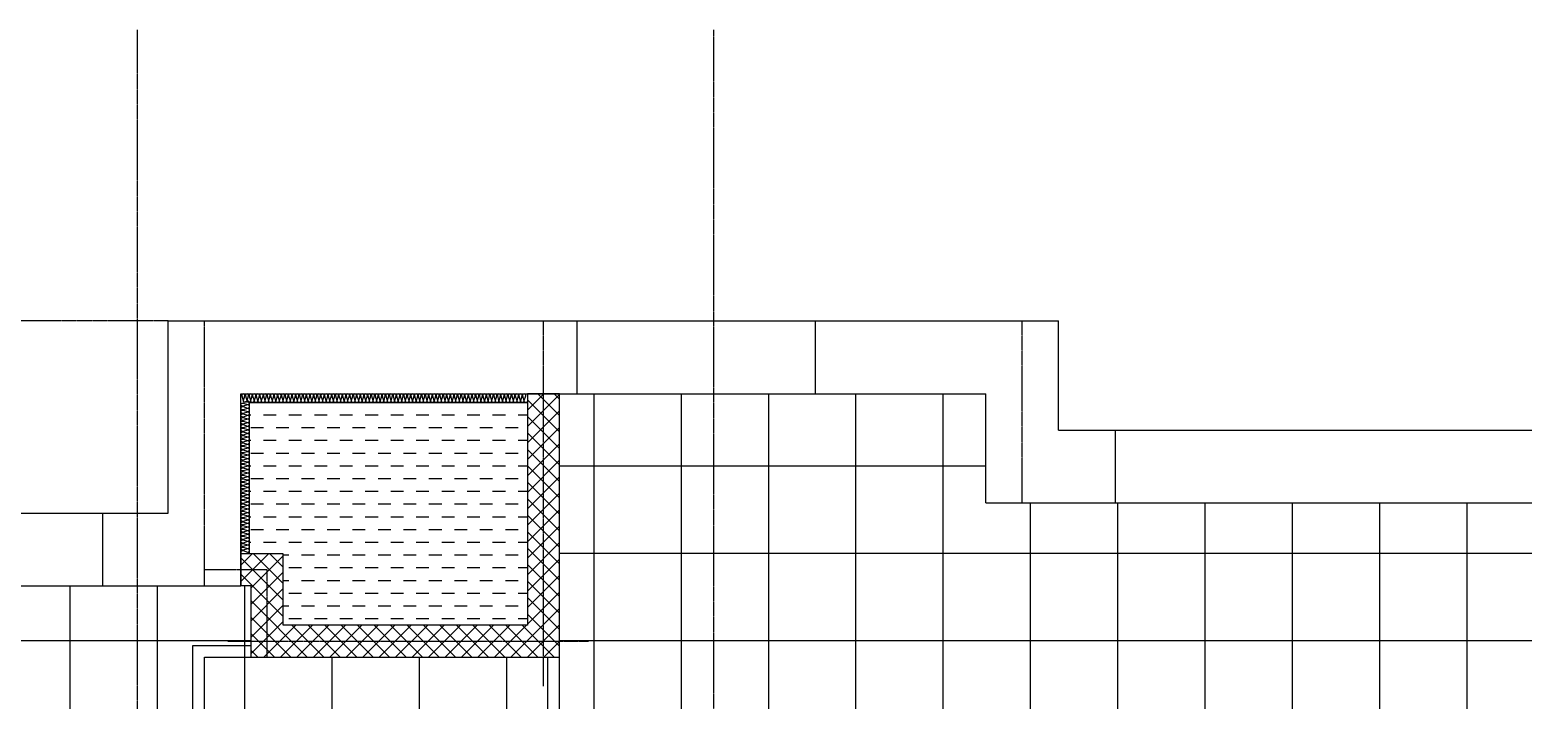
# Model space of a CAD drawing. Header units: millimetres. Extents: x 18456 to 179493, y -203649 to 469211.
# Drawn here: x 101684 to 106816, y -177742 to -175439 of the extents above; entities that cross this region are included whole.
import ezdxf

# ---------------------------------------------------------------- set-up
doc = ezdxf.new("R2010")
doc.units = ezdxf.units.MM
doc.linetypes.add('X-평면도(기본형)$0$CEN', pattern=[52.5, 50, -1, 0.5, -1])
for name, color, linetype, true_color in [('X-평면도(기본형)$0$40HAT', 9, 'Continuous', 0x808080), ('X-평면도(기본형)$0$4ELE', 4, 'Continuous', 0x00ffff), ('X-평면도(기본형)$0$CEN', 1, 'X-평면도(기본형)$0$CEN', 0xff0000), ('X-평면도(기본형)$0$INSUL', 9, 'Continuous', 0x808080), ('X-평면도(기본형)$0$LV', 4, 'Continuous', 0x00ffff), ('X-평면도(기본형)$0$TIL', 5, 'Continuous', 0x0000ff), ('X-평면도(기본형)$0$W1', 2, 'Continuous', 0xffff00), ('X-평면도(기본형)$0$W2', 3, 'Continuous', 0x00ff00), ('X-평면도(기본형)$0$설비OPEN', 9, 'Continuous', 0x808080)]:
    doc.layers.add(name, color=color, linetype=linetype, true_color=true_color)

# ---------------------------------------------------------------- blocks, each defined once
blk = doc.blocks.new('U271 (X-평면도(기본형)$0$ins-l)')
at = {"layer": 'X-평면도(기본형)$0$INSUL', "color": 8, "true_color": 0x808080}
for p, q in [((37, 24), (21, 76)), ((57, 76), (42, 24)), ((78, 24), (63, 76)), ((99, 76), (83, 24)), ((119, 24), (104, 76)), ((140, 76), (124, 24)), ((161, 24), (145, 76)), ((181, 76), (166, 24)), ((202, 24), (186, 76)), ((222, 76), (207, 24)), ((243, 24), (228, 76)), ((264, 76), (248, 24)), ((284, 24), (269, 76)), ((305, 76), (289, 24)), ((325, 24), (310, 76)), ((346, 76), (331, 24)), ((367, 24), (351, 76)), ((387, 76), (372, 24)), ((408, 24), (392, 76)), ((428, 76), (413, 24)), ((449, 24), (434, 76)), ((470, 76), (454, 24)), ((490, 24), (475, 76)), ((511, 76), (495, 24)), ((531, 24), (516, 76)), ((552, 76), (537, 24)), ((573, 24), (557, 76)), ((593, 76), (578, 24)), ((614, 24), (598, 76)), ((635, 76), (619, 24)), ((655, 24), (640, 76)), ((676, 76), (660, 24)), ((696, 24), (681, 76)), ((717, 76), (702, 24)), ((738, 24), (722, 76)), ((758, 76), (743, 24)), ((779, 24), (763, 76)), ((799, 76), (784, 24)), ((820, 24), (805, 76)), ((841, 76), (825, 24)), ((861, 24), (846, 76)), ((882, 76), (866, 24)), ((902, 24), (887, 76)), ((923, 76), (908, 24)), ((944, 24), (928, 76)), ((964, 76), (949, 24)), ((985, 24), (969, 76)), ((1006, 76), (990, 24)), ((1026, 24), (1011, 76)), ((1047, 76), (1031, 24)), ((1067, 24), (1052, 76)), ((1088, 76), (1073, 24)), ((1109, 24), (1093, 76)), ((1129, 76), (1114, 24)), ((1150, 24), (1134, 76)), ((1170, 76), (1155, 24)), ((1191, 24), (1176, 76)), ((1212, 76), (1196, 24)), ((1232, 24), (1217, 76)), ((1253, 76), (1237, 24)), ((1273, 24), (1258, 76)), ((1294, 76), (1279, 24)), ((1315, 24), (1299, 76)), ((1335, 76), (1320, 24)), ((1356, 24), (1340, 76)), ((1377, 76), (1361, 24)), ((1397, 24), (1382, 76)), ((1418, 76), (1402, 24)), ((1438, 24), (1423, 76)), ((1459, 76), (1443, 24)), ((1480, 24), (1464, 76)), ((1500, 76), (1485, 24)), ((1521, 24), (1505, 76)), ((1541, 76), (1526, 24)), ((1562, 24), (1547, 76)), ((1583, 76), (1567, 24)), ((1603, 24), (1588, 76)), ((1624, 76), (1608, 24)), ((1644, 24), (1629, 76)), ((1665, 76), (1650, 24)), ((1686, 24), (1670, 76)), ((1706, 76), (1691, 24)), ((1727, 24), (1711, 76)), ((1747, 76), (1732, 24)), ((1768, 24), (1753, 76)), ((1789, 76), (1773, 24)), ((1809, 24), (1794, 76)), ((1830, 76), (1814, 24)), ((1851, 24), (1835, 76)), ((1871, 76), (1856, 24)), ((1892, 24), (1876, 76)), ((1912, 76), (1897, 24)), ((1933, 24), (1918, 76)), ((1954, 76), (1938, 24)), ((1974, 24), (1959, 76)), ((1995, 76), (1979, 24)), ((2015, 24), (2000, 76)), ((2036, 76), (2021, 24)), ((2057, 24), (2041, 76)), ((2077, 76), (2062, 24)), ((2098, 24), (2082, 76)), ((2118, 76), (2103, 24)), ((2139, 24), (2124, 76)), ((2160, 76), (2144, 24)), ((2180, 24), (2165, 76)), ((2201, 76), (2185, 24)), ((2222, 24), (2206, 76)), ((2242, 76), (2227, 24)), ((2263, 24), (2247, 76)), ((2283, 76), (2268, 24)), ((2304, 24), (2288, 76)), ((2325, 76), (2309, 24)), ((2345, 24), (2330, 76)), ((2366, 76), (2350, 24)), ((2386, 24), (2371, 76)), ((2407, 76), (2392, 24)), ((2428, 24), (2412, 76)), ((2448, 76), (2433, 24)), ((2469, 24), (2453, 76)), ((2489, 76), (2474, 24)), ((2510, 24), (2495, 76)), ((2531, 76), (2515, 24)), ((2551, 24), (2536, 76)), ((2572, 76), (2556, 24)), ((2592, 24), (2577, 76)), ((2613, 76), (2598, 24)), ((2634, 24), (2618, 76)), ((2654, 76), (2639, 24)), ((2675, 24), (2659, 76)), ((2696, 76), (2680, 24)), ((2716, 24), (2701, 76)), ((2737, 76), (2721, 24)), ((2757, 24), (2742, 76)), ((2778, 76), (2763, 24)), ((2799, 24), (2783, 76)), ((2819, 76), (2804, 24)), ((2840, 24), (2824, 76)), ((2860, 76), (2845, 24)), ((2881, 24), (2866, 76)), ((2902, 76), (2886, 24)), ((2922, 24), (2907, 76)), ((2943, 76), (2927, 24)), ((2963, 24), (2948, 76)), ((2984, 76), (2969, 24)), ((3005, 24), (2989, 76)), ((3025, 76), (3010, 24)), ((3046, 24), (3030, 76)), ((3067, 76), (3051, 24)), ((3087, 24), (3072, 76)), ((3108, 76), (3092, 24)), ((3128, 24), (3113, 76)), ((3149, 76), (3133, 24)), ((3170, 24), (3154, 76)), ((3190, 76), (3175, 24)), ((3211, 24), (3195, 76)), ((3231, 76), (3216, 24)), ((3252, 24), (3237, 76)), ((3273, 76), (3257, 24))]:
    blk.add_line(p, q, dxfattribs=at)
for centre in [(19, 19), (60, 19), (101, 19), (142, 19), (184, 19), (225, 19), (266, 19), (307, 19), (349, 19), (390, 19), (431, 19), (472, 19), (513, 19), (555, 19), (596, 19), (637, 19), (678, 19), (720, 19), (761, 19), (802, 19), (843, 19), (884, 19), (926, 19), (967, 19), (1008, 19), (1049, 19), (1091, 19), (1132, 19), (1173, 19), (1214, 19), (1255, 19), (1297, 19), (1338, 19), (1379, 19), (1420, 19), (1462, 19), (1503, 19), (1544, 19), (1585, 19), (1626, 19), (1668, 19), (1709, 19), (1750, 19), (1791, 19), (1832, 19), (1874, 19), (1915, 19), (1956, 19), (1997, 19), (2039, 19), (2080, 19), (2121, 19), (2162, 19), (2203, 19), (2245, 19), (2286, 19), (2327, 19), (2368, 19), (2410, 19), (2451, 19), (2492, 19), (2533, 19), (2574, 19), (2616, 19), (2657, 19), (2698, 19), (2739, 19), (2781, 19), (2822, 19), (2863, 19), (2904, 19), (2945, 19), (2987, 19), (3028, 19), (3069, 19), (3110, 19), (3152, 19), (3193, 19), (3234, 19)]:
    blk.add_arc(centre, 18.8, 163.3008, 16.6992, dxfattribs=at)
at = {"layer": 'X-평면도(기본형)$0$INSUL', "color": 8, "true_color": 0x808080, "extrusion": (0, 0, -1)}
for centre in [(-39, 81), (-81, 81), (-122, 81), (-163, 81), (-204, 81), (-246, 81), (-287, 81), (-328, 81), (-369, 81), (-410, 81), (-452, 81), (-493, 81), (-534, 81), (-575, 81), (-617, 81), (-658, 81), (-699, 81), (-740, 81), (-781, 81), (-823, 81), (-864, 81), (-905, 81), (-946, 81), (-987, 81), (-1029, 81), (-1070, 81), (-1111, 81), (-1152, 81), (-1194, 81), (-1235, 81), (-1276, 81), (-1317, 81), (-1358, 81), (-1400, 81), (-1441, 81), (-1482, 81), (-1523, 81), (-1565, 81), (-1606, 81), (-1647, 81), (-1688, 81), (-1729, 81), (-1771, 81), (-1812, 81), (-1853, 81), (-1894, 81), (-1936, 81), (-1977, 81), (-2018, 81), (-2059, 81), (-2100, 81), (-2142, 81), (-2183, 81), (-2224, 81), (-2265, 81), (-2307, 81), (-2348, 81), (-2389, 81), (-2430, 81), (-2471, 81), (-2513, 81), (-2554, 81), (-2595, 81), (-2636, 81), (-2677, 81), (-2719, 81), (-2760, 81), (-2801, 81), (-2842, 81), (-2884, 81), (-2925, 81), (-2966, 81), (-3007, 81), (-3048, 81), (-3090, 81), (-3131, 81), (-3172, 81), (-3213, 81), (-3255, 81)]:
    blk.add_arc(centre, 18.8, 343.3008, 196.6992, dxfattribs=at)
blk = doc.blocks.new('U272 (X-평면도(기본형)$0$ins-l)')
at = {"layer": 'X-평면도(기본형)$0$INSUL', "color": 8, "true_color": 0x808080}
for p, q in [((37, 24), (21, 76)), ((57, 76), (42, 24)), ((78, 24), (63, 76)), ((99, 76), (83, 24)), ((119, 24), (104, 76)), ((140, 76), (124, 24)), ((161, 24), (145, 76)), ((181, 76), (166, 24)), ((202, 24), (186, 76)), ((222, 76), (207, 24)), ((243, 24), (228, 76)), ((264, 76), (248, 24)), ((284, 24), (269, 76)), ((305, 76), (289, 24)), ((325, 24), (310, 76)), ((346, 76), (331, 24)), ((367, 24), (351, 76)), ((387, 76), (372, 24)), ((408, 24), (392, 76)), ((428, 76), (413, 24)), ((449, 24), (434, 76)), ((470, 76), (454, 24)), ((490, 24), (475, 76)), ((511, 76), (495, 24)), ((531, 24), (516, 76)), ((552, 76), (537, 24)), ((573, 24), (557, 76)), ((593, 76), (578, 24)), ((614, 24), (598, 76)), ((635, 76), (619, 24)), ((655, 24), (640, 76)), ((676, 76), (660, 24)), ((696, 24), (681, 76)), ((717, 76), (702, 24)), ((738, 24), (722, 76)), ((758, 76), (743, 24)), ((779, 24), (763, 76)), ((799, 76), (784, 24)), ((820, 24), (805, 76)), ((841, 76), (825, 24)), ((861, 24), (846, 76)), ((882, 76), (866, 24)), ((902, 24), (887, 76)), ((923, 76), (908, 24)), ((944, 24), (928, 76)), ((964, 76), (949, 24)), ((985, 24), (969, 76)), ((1006, 76), (990, 24)), ((1026, 24), (1011, 76)), ((1047, 76), (1031, 24)), ((1067, 24), (1052, 76)), ((1088, 76), (1073, 24)), ((1109, 24), (1093, 76)), ((1129, 76), (1114, 24)), ((1150, 24), (1134, 76)), ((1170, 76), (1155, 24)), ((1191, 24), (1176, 76)), ((1212, 76), (1196, 24)), ((1232, 24), (1217, 76)), ((1253, 76), (1237, 24)), ((1273, 24), (1258, 76)), ((1294, 76), (1279, 24)), ((1315, 24), (1299, 76)), ((1335, 76), (1320, 24)), ((1356, 24), (1340, 76)), ((1377, 76), (1361, 24)), ((1397, 24), (1382, 76)), ((1418, 76), (1402, 24)), ((1438, 24), (1423, 76)), ((1459, 76), (1443, 24)), ((1480, 24), (1464, 76)), ((1500, 76), (1485, 24)), ((1521, 24), (1505, 76)), ((1541, 76), (1526, 24)), ((1562, 24), (1547, 76)), ((1583, 76), (1567, 24)), ((1603, 24), (1588, 76)), ((1624, 76), (1608, 24)), ((1644, 24), (1629, 76)), ((1665, 76), (1650, 24)), ((1686, 24), (1670, 76)), ((1706, 76), (1691, 24)), ((1727, 24), (1711, 76)), ((1747, 76), (1732, 24))]:
    blk.add_line(p, q, dxfattribs=at)
for centre in [(19, 19), (60, 19), (101, 19), (142, 19), (184, 19), (225, 19), (266, 19), (307, 19), (349, 19), (390, 19), (431, 19), (472, 19), (513, 19), (555, 19), (596, 19), (637, 19), (678, 19), (720, 19), (761, 19), (802, 19), (843, 19), (884, 19), (926, 19), (967, 19), (1008, 19), (1049, 19), (1091, 19), (1132, 19), (1173, 19), (1214, 19), (1255, 19), (1297, 19), (1338, 19), (1379, 19), (1420, 19), (1462, 19), (1503, 19), (1544, 19), (1585, 19), (1626, 19), (1668, 19), (1709, 19)]:
    blk.add_arc(centre, 18.8, 163.3008, 16.6992, dxfattribs=at)
at = {"layer": 'X-평면도(기본형)$0$INSUL', "color": 8, "true_color": 0x808080, "extrusion": (0, 0, -1)}
for centre in [(-39, 81), (-81, 81), (-122, 81), (-163, 81), (-204, 81), (-246, 81), (-287, 81), (-328, 81), (-369, 81), (-410, 81), (-452, 81), (-493, 81), (-534, 81), (-575, 81), (-617, 81), (-658, 81), (-699, 81), (-740, 81), (-781, 81), (-823, 81), (-864, 81), (-905, 81), (-946, 81), (-987, 81), (-1029, 81), (-1070, 81), (-1111, 81), (-1152, 81), (-1194, 81), (-1235, 81), (-1276, 81), (-1317, 81), (-1358, 81), (-1400, 81), (-1441, 81), (-1482, 81), (-1523, 81), (-1565, 81), (-1606, 81), (-1647, 81), (-1688, 81), (-1729, 81)]:
    blk.add_arc(centre, 18.8, 343.3008, 196.6992, dxfattribs=at)

msp = doc.modelspace()

# ---------------------------------------------------------------- hatches: boundary and pattern name
at = {"layer": 'X-평면도(기본형)$0$40HAT'}
h = msp.add_hatch(dxfattribs=at)
h.set_pattern_fill('H3', color=256, scale=40, style=0, pattern_type=2)
h.set_pattern_definition([(315, (-605844.544, -337778.427), (28.2842712, 28.2842712), []), (45, (-605844.544, -337778.427), (-28.2842712, 28.2842712), [])])
h.paths.add_polyline_path([(102409.6, -177239.2), (102409.6, -177349.2), (102444.6, -177349.2), (102444.6, -177594.2), (103504.6, -177594.2), (103504.6, -176689.2), (103394.6, -176689.2), (103394.6, -177484.2), (102554.6, -177484.2), (102554.6, -177239.2)], flags=0)
at = {"layer": 'X-평면도(기본형)$0$TIL'}
h = msp.add_hatch(dxfattribs=at)
h.set_pattern_fill('H3', color=256, scale=300, angle=45, style=0, pattern_type=2)
h.set_pattern_definition([(360, (-945476.9, 91263.13), (2e-13, 300), []), (90, (-945476.9, 91263.13), (-300, 9e-14), [])])
h.paths.add_polyline_path([(103504.6, -178214.2), (103504.6, -178414.2), (102284.6, -178414.2), (102284.6, -177789.2), (101789.6, -177789.2), (101789.6, -177997.2), (101739.6, -177997.2), (101739.6, -178109.2), (100919.6, -178109.2), (100919.6, -177997.2), (100869.6, -177997.2), (100869.6, -177789.2), (100269.6, -177789.2), (100269.6, -177349.2), (102444.6, -177349.2), (102444.6, -177594.2), (103504.6, -177594.2), (103504.6, -176689.2), (104969.6, -176689.2), (104969.6, -177064.2), (110364.6, -177064.2), (110364.6, -178374.2), (106989.6, -178374.2), (106989.6, -178489.2), (105469.6, -178489.2), (105469.6, -178374.2), (104034.6, -178374.2), (104034.6, -178414.2), (103704.6, -178414.2), (103704.6, -178214.2)], flags=0)
at = {"layer": 'X-평면도(기본형)$0$설비OPEN'}
h = msp.add_hatch(dxfattribs=at)
h.set_pattern_fill('DASH', color=256, scale=350, style=0, pattern_type=2)
h.set_pattern_definition([(0, (-337462.93, -322449.154), (43.75, 43.75), [43.75, -43.75])])
h.paths.add_polyline_path([(103394.6, -177484.2), (102554.6, -177484.2), (102554.6, -177239.2), (102439.6, -177239.2), (102439.6, -176719.2), (103394.6, -176719.2)], flags=0)

# ---------------------------------------------------------------- linework, layer by layer
at = {"layer": 'X-평면도(기본형)$0$4ELE'}
for p, q in [((103564.6, -176439.2), (104384.6, -176439.2)), ((103564.6, -176689.2), (104384.6, -176689.2)), ((105414.6, -176814.2), (107234.6, -176814.2)), ((105414.6, -177064.2), (107234.6, -177064.2)), ((100914.6, -177099.2), (101934.6, -177099.2)), ((100914.6, -177349.2), (101934.6, -177349.2))]:
    msp.add_line(p, q, dxfattribs=at)
at = {"layer": 'X-평면도(기본형)$0$CEN'}
for p, q in [((102054.6, -181574.2), (102054.6, -175439.2)), ((104034.6, -181234.2), (104034.6, -175439.2)), ((102159.6, -176439.2), (98869.6, -176439.2)), ((102284.6, -177349.2), (102284.6, -176439.2)), ((103449.6, -177694.2), (103449.6, -176439.2)), ((105094.6, -177064.2), (105094.6, -176439.2)), ((102499.6, -177294.2), (102284.6, -177294.2)), ((102499.6, -177594.2), (102499.6, -177294.2)), ((102364.6, -177539.2), (103604.6, -177539.2))]:
    msp.add_line(p, q, dxfattribs=at)
at = {"layer": 'X-평면도(기본형)$0$LV'}
for p, q in [((103464.6, -178414.2), (103464.6, -177594.2)), ((103504.6, -178414.2), (103504.6, -177594.2))]:
    msp.add_line(p, q, dxfattribs=at)
for points in [[(102244.6, -177789.2), (102244.6, -177554.2), (102444.6, -177554.2)], [(102284.6, -177789.2), (102284.6, -177594.2), (102444.6, -177594.2)]]:
    msp.add_lwpolyline(points, dxfattribs=at)
at = {"layer": 'X-평면도(기본형)$0$W1'}
for p, q in [((102159.6, -177099.2), (102159.6, -176439.2)), ((102159.6, -176439.2), (103564.6, -176439.2)), ((103564.6, -176689.2), (103564.6, -176439.2)), ((104384.6, -176689.2), (104384.6, -176439.2)), ((104384.6, -176439.2), (105219.6, -176439.2)), ((105219.6, -176814.2), (105219.6, -176439.2)), ((102409.6, -177349.2), (102409.6, -176689.2)), ((102409.6, -176689.2), (103564.6, -176689.2)), ((104384.6, -176689.2), (104969.6, -176689.2)), ((104969.6, -177064.2), (104969.6, -176689.2)), ((105219.6, -176814.2), (105414.6, -176814.2)), ((105414.6, -177064.2), (105414.6, -176814.2)), ((104969.6, -177064.2), (105414.6, -177064.2)), ((101934.6, -177349.2), (101934.6, -177099.2)), ((101934.6, -177099.2), (102159.6, -177099.2)), ((101934.6, -177349.2), (102409.6, -177349.2))]:
    msp.add_line(p, q, dxfattribs=at)
at = {"layer": 'X-평면도(기본형)$0$W2'}
for p, q in [((103504.6, -176689.2), (103394.6, -176689.2)), ((103394.6, -176689.2), (103394.6, -177484.2)), ((103504.6, -177594.2), (103504.6, -176689.2)), ((102409.6, -177239.2), (102409.6, -177349.2)), ((102554.6, -177239.2), (102409.6, -177239.2)), ((102554.6, -177484.2), (102554.6, -177239.2)), ((102444.6, -177349.2), (102409.6, -177349.2)), ((102444.6, -177594.2), (102444.6, -177349.2)), ((103394.6, -177484.2), (102554.6, -177484.2)), ((102444.6, -177594.2), (103504.6, -177594.2))]:
    msp.add_line(p, q, dxfattribs=at)
at = {"layer": 'X-평면도(기본형)$0$설비OPEN'}
msp.add_lwpolyline([(103394.6, -177484.2), (102554.6, -177484.2), (102554.6, -177239.2), (102439.6, -177239.2), (102439.6, -176719.2), (103394.6, -176719.2)], close=True, dxfattribs=at)

# ---------------------------------------------------------------- block references
at = {"layer": 'X-평면도(기본형)$0$INSUL', "xscale": -0.2999999999999999, "yscale": 0.2999999999999999, "zscale": 0.2999999999999999, "rotation": 270}
msp.add_blockref('U272 (X-평면도(기본형)$0$ins-l)', (102409.6, -177239.2), dxfattribs=at)
at = {"layer": 'X-평면도(기본형)$0$INSUL', "xscale": -0.2999999999999999, "yscale": 0.2999999999999999, "zscale": 0.2999999999999999}
msp.add_blockref('U271 (X-평면도(기본형)$0$ins-l)', (103394.6, -176719.2), dxfattribs=at)

doc.saveas('drawing.dxf')
